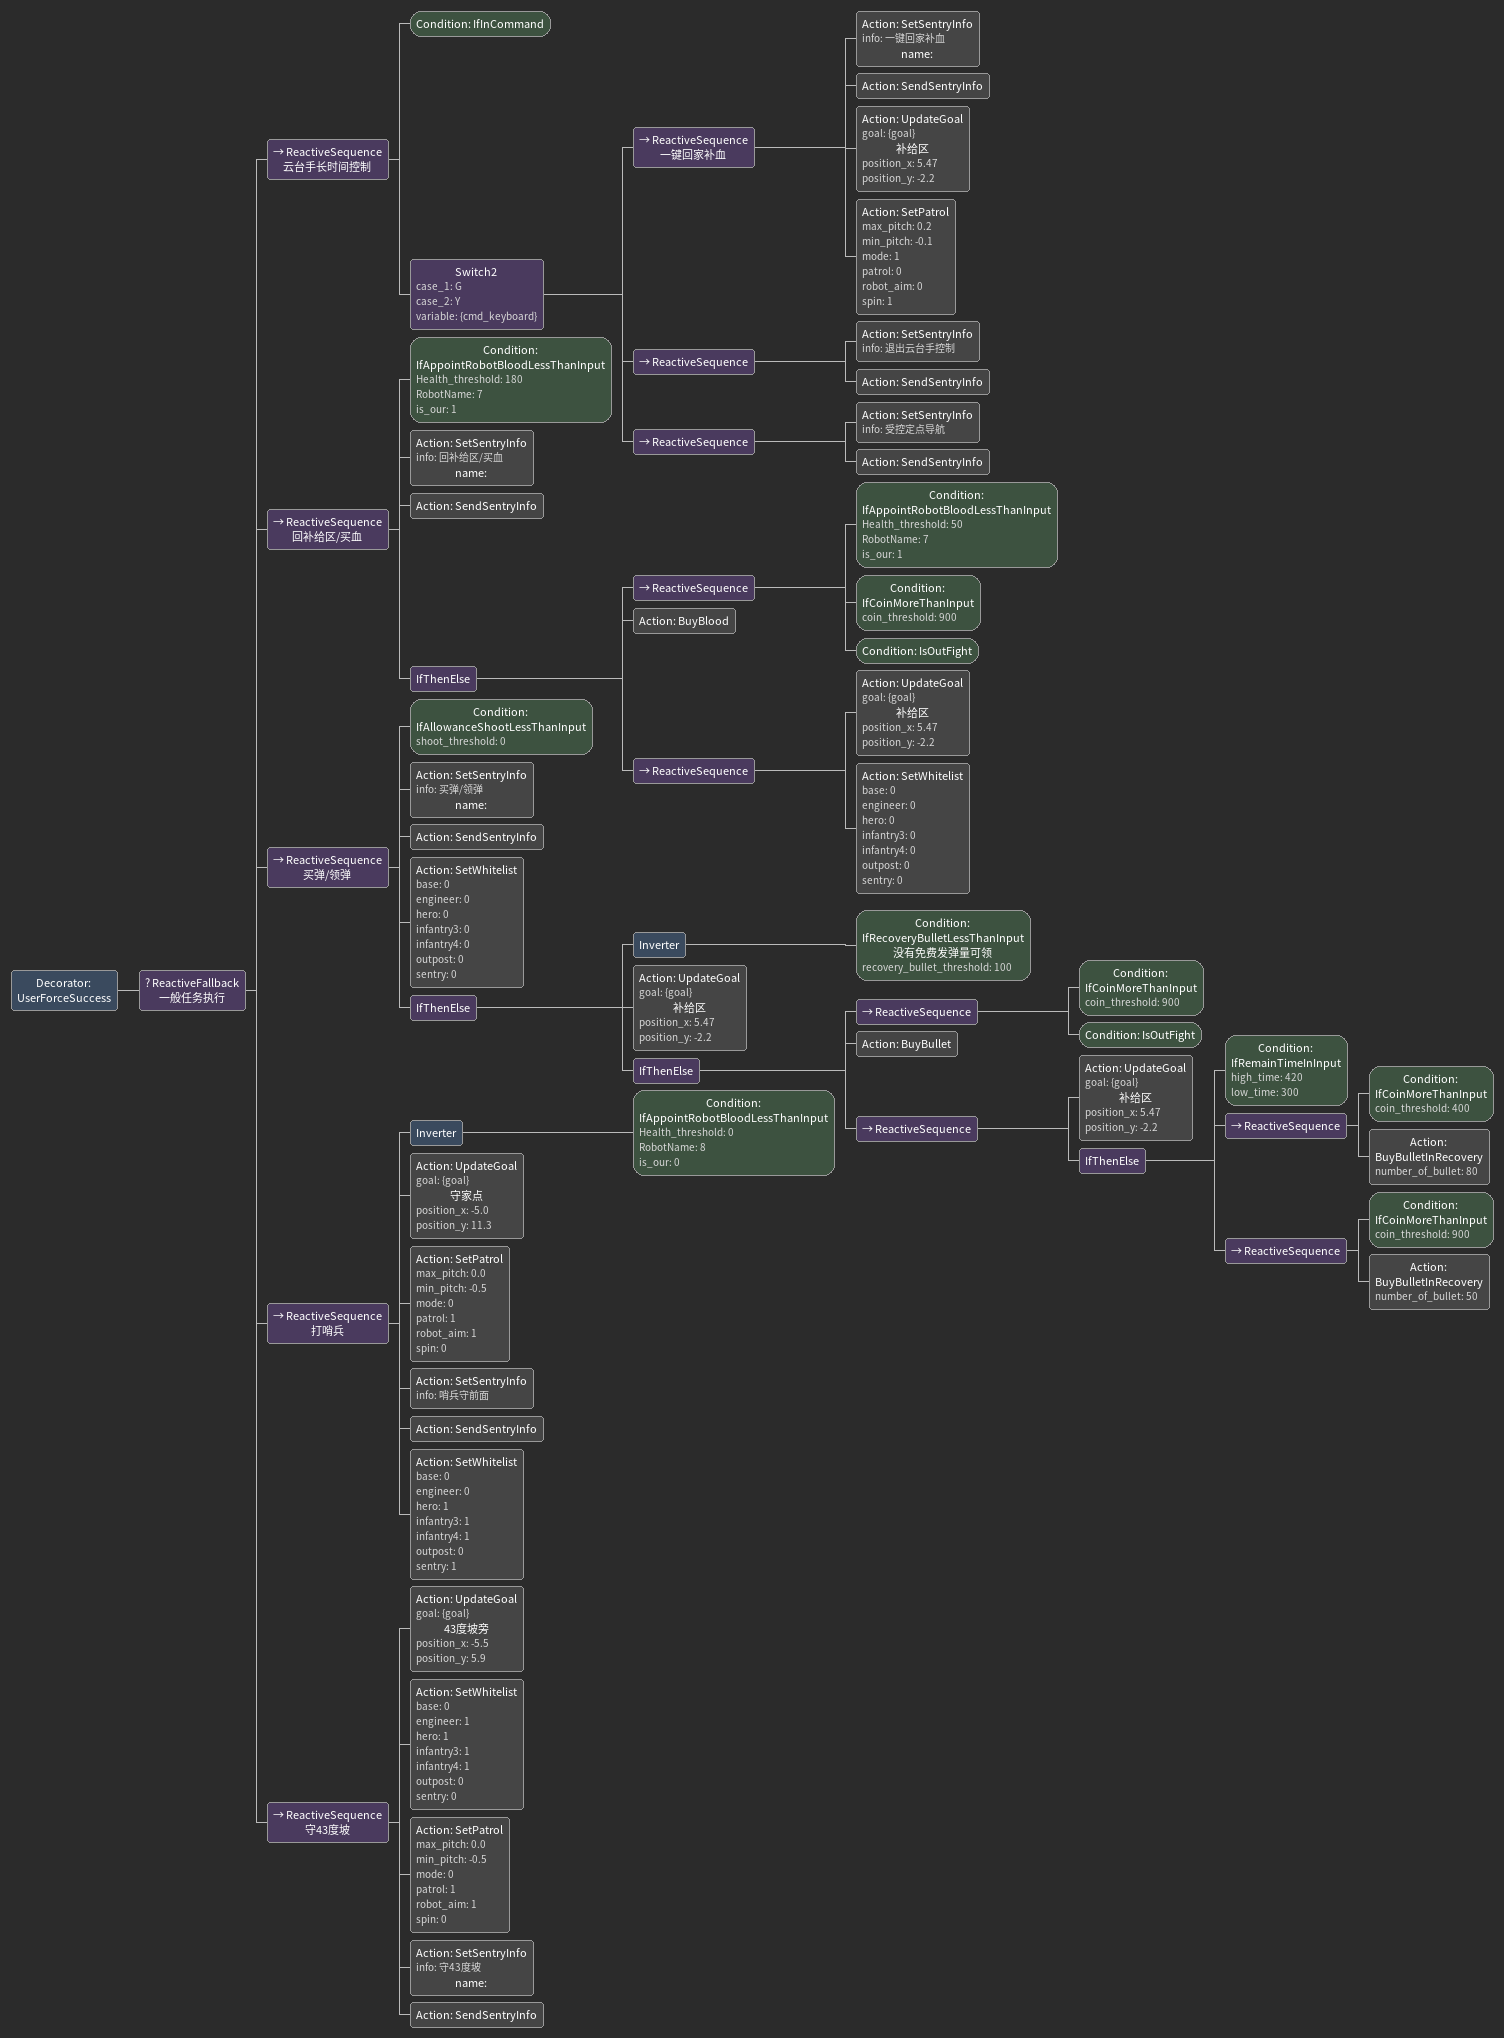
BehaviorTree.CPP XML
<Decorator ID="UserForceSuccess">
    <ReactiveFallback name="一般任务执行">
        <ReactiveSequence name="云台手长时间控制">
            <Condition ID="IfInCommand"/>
            <Switch2 case_1="G" case_2="Y" variable="{cmd_keyboard}">
                <ReactiveSequence name="一键回家补血">
                    <Action ID="SetSentryInfo" info="一键回家补血" name=""/>
                    <Action ID="SendSentryInfo"/>
                    <Action ID="UpdateGoal" goal="{goal}" name="补给区" position_x="5.47" position_y="-2.2"/>
                    <Action ID="SetPatrol" max_pitch="0.2" min_pitch="-0.1" mode="1" patrol="0" robot_aim="0" spin="1"/>
                </ReactiveSequence>
                <ReactiveSequence>
                    <Action ID="SetSentryInfo" info="退出云台手控制"/>
                    <Action ID="SendSentryInfo"/>
                </ReactiveSequence>
                <ReactiveSequence>
                    <Action ID="SetSentryInfo" info="受控定点导航"/>
                    <Action ID="SendSentryInfo"/>
                </ReactiveSequence>
            </Switch2>
        </ReactiveSequence>
        <ReactiveSequence name="回补给区/买血">
            <Condition Health_threshold="180" ID="IfAppointRobotBloodLessThanInput" RobotName="7" is_our="1"/>
            <Action ID="SetSentryInfo" info="回补给区/买血" name=""/>
            <Action ID="SendSentryInfo"/>
            <IfThenElse>
                <ReactiveSequence>
                    <Condition Health_threshold="50" ID="IfAppointRobotBloodLessThanInput" RobotName="7" is_our="1"/>
                    <Condition ID="IfCoinMoreThanInput" coin_threshold="900"/>
                    <Condition ID="IsOutFight"/>
                </ReactiveSequence>
                <Action ID="BuyBlood"/>
                <ReactiveSequence>
                    <Action ID="UpdateGoal" goal="{goal}" name="补给区" position_x="5.47" position_y="-2.2"/>
                    <Action ID="SetWhitelist" base="0" engineer="0" hero="0" infantry3="0" infantry4="0" outpost="0" sentry="0"/>
                </ReactiveSequence>
            </IfThenElse>
        </ReactiveSequence>
        <ReactiveSequence name="买弹/领弹">
            <Condition ID="IfAllowanceShootLessThanInput" shoot_threshold="0"/>
            <Action ID="SetSentryInfo" info="买弹/领弹" name=""/>
            <Action ID="SendSentryInfo"/>
            <Action ID="SetWhitelist" base="0" engineer="0" hero="0" infantry3="0" infantry4="0" outpost="0" sentry="0"/>
            <IfThenElse>
                <Inverter>
                    <Condition ID="IfRecoveryBulletLessThanInput" name="没有免费发弹量可领" recovery_bullet_threshold="100"/>
                </Inverter>
                <Action ID="UpdateGoal" goal="{goal}" name="补给区" position_x="5.47" position_y="-2.2"/>
                <IfThenElse>
                    <ReactiveSequence>
                        <Condition ID="IfCoinMoreThanInput" coin_threshold="900"/>
                        <Condition ID="IsOutFight"/>
                    </ReactiveSequence>
                    <Action ID="BuyBullet"/>
                    <ReactiveSequence>
                        <Action ID="UpdateGoal" goal="{goal}" name="补给区" position_x="5.47" position_y="-2.2"/>
                        <IfThenElse>
                            <Condition ID="IfRemainTimeInInput" high_time="420" low_time="300"/>
                            <ReactiveSequence>
                                <Condition ID="IfCoinMoreThanInput" coin_threshold="400"/>
                                <Action ID="BuyBulletInRecovery" number_of_bullet="80"/>
                            </ReactiveSequence>
                            <ReactiveSequence>
                                <Condition ID="IfCoinMoreThanInput" coin_threshold="900"/>
                                <Action ID="BuyBulletInRecovery" number_of_bullet="50"/>
                            </ReactiveSequence>
                        </IfThenElse>
                    </ReactiveSequence>
                </IfThenElse>
            </IfThenElse>
        </ReactiveSequence>
        <ReactiveSequence name="打哨兵">
            <Inverter>
                <Condition Health_threshold="0" ID="IfAppointRobotBloodLessThanInput" RobotName="8" is_our="0"/>
            </Inverter>
            <Action ID="UpdateGoal" goal="{goal}" name="守家点" position_x="-5.0" position_y="11.3"/>
            <Action ID="SetPatrol" max_pitch="0.0" min_pitch="-0.5" mode="0" patrol="1" robot_aim="1" spin="0"/>
            <Action ID="SetSentryInfo" info="哨兵守前面"/>
            <Action ID="SendSentryInfo"/>
            <Action ID="SetWhitelist" base="0" engineer="0" hero="1" infantry3="1" infantry4="1" outpost="0" sentry="1"/>
        </ReactiveSequence>
        <ReactiveSequence name="守43度坡">
            <Action ID="UpdateGoal" goal="{goal}" name="43度坡旁" position_x="-5.5" position_y="5.9"/>
            <Action ID="SetWhitelist" base="0" engineer="1" hero="1" infantry3="1" infantry4="1" outpost="0" sentry="0"/>
            <Action ID="SetPatrol" max_pitch="0.0" min_pitch="-0.5" mode="0" patrol="1" robot_aim="1" spin="0"/>
            <Action ID="SetSentryInfo" info="守43度坡" name=""/>
            <Action ID="SendSentryInfo"/>
        </ReactiveSequence>
    </ReactiveFallback>
</Decorator>
